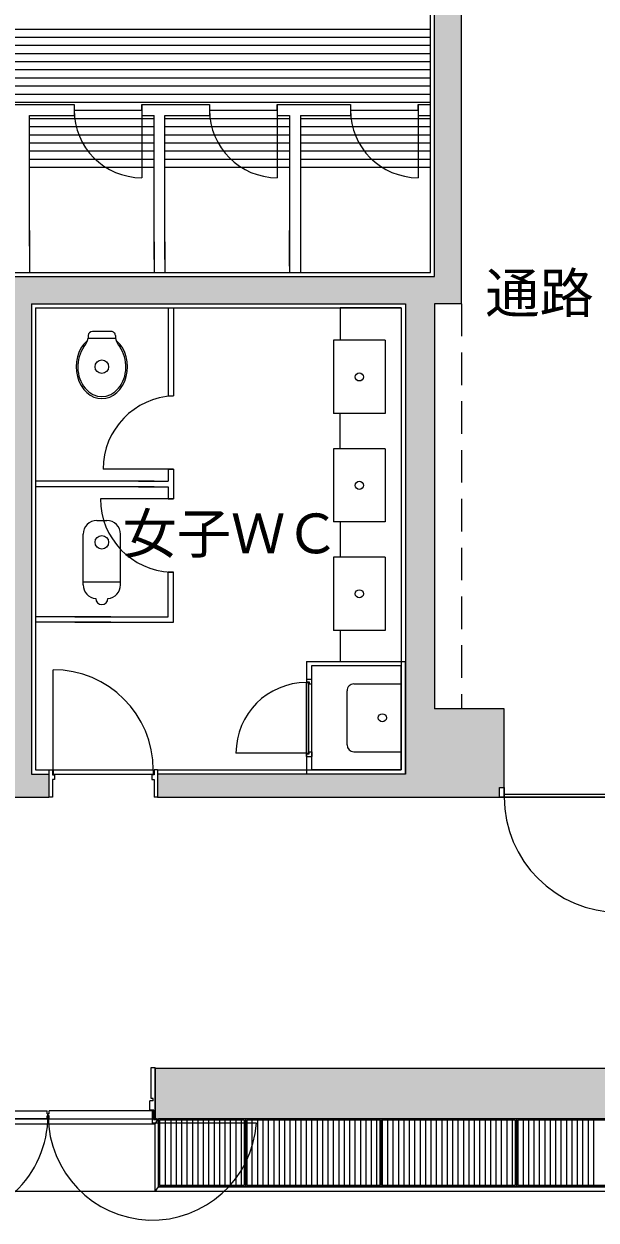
# Model space of a CAD drawing. Units: millimetres at full size, sheet at 1:200; details may follow other scales. Extents: x -96239 to 62349, y -170536 to 17264.
# Drawn here: x -4846 to -624, y -51912 to -43087 of the extents above; entities that cross this region are included whole.
import ezdxf
from ezdxf.enums import TextEntityAlignment as Align

# ---------------------------------------------------------------- set-up
doc = ezdxf.new("R2010")
doc.units = ezdxf.units.MM
doc.header["$LTSCALE"] = 200
doc.linetypes.add('DASHED1', pattern=[1.8, 1.2, -0.6])
for name, color, linetype, lineweight in [('0-1_躯体', 7, 'Continuous', 9), ('0-2_建具', 7, 'Continuous', 9), ('0-3_仕上', 4, 'Continuous', 5), ('0-5_設備機器', 7, 'Continuous', 9)]:
    doc.layers.add(name, color=color, linetype=linetype, lineweight=lineweight)
doc.layers.add('0-4_室名', color=7, linetype='Continuous')
doc.styles.add('ＭＳ Ｐゴシック', font='')
doc.styles.get('ＭＳ Ｐゴシック').set_extended_font_data('MS PGothic')

msp = doc.modelspace()

# ---------------------------------------------------------------- linework, layer by layer
at = {"layer": '0-1_躯体'}
for p, q in [((-1846.1, -44921.2), (-1846.1, -42496.2)), ((-1816.1, -44951.2), (-1816.1, -42466.2)), ((-1616.1, -45151.2), (-1616.1, -42466.2)), ((-4976.1, -43681.2), (-4476.1, -43681.2)), ((-4476.1, -43681.2), (-4476.1, -43761.2)), ((-3976.1, -43681.2), (-3476.1, -43681.2)), ((-3976.1, -43681.2), (-3976.1, -43761.2)), ((-3476.1, -43681.2), (-3476.1, -43761.2)), ((-2976.1, -43681.2), (-2436.1, -43681.2)), ((-2436.1, -43681.2), (-2436.1, -43761.2)), ((-1936.1, -43681.2), (-1846.1, -43681.2)), ((-4806.1, -43761.2), (-4476.1, -43761.2)), ((-4806.1, -44727), (-4806.1, -43761.2)), ((-3976.1, -43761.2), (-3886.1, -43761.2)), ((-3886.1, -44825.2), (-3886.1, -43761.2)), ((-3806.1, -43761.2), (-3476.1, -43761.2)), ((-3806.1, -44825.2), (-3806.1, -43761.2)), ((-2886.1, -43761.2), (-2886.1, -44921.2)), ((-2806.1, -43761.2), (-2436.1, -43761.2)), ((-2806.1, -43761.2), (-2806.1, -44921.2)), ((-4806.1, -44610.3), (-4806.1, -44921.2)), ((-3886.1, -44663.3), (-3886.1, -44626.2)), ((-3806.1, -44663.3), (-3806.1, -44626.2)), ((-2886.1, -44872.9), (-2886.1, -44610.3)), ((-3886.1, -44695.2), (-3886.1, -44921.2)), ((-3806.1, -44695.2), (-3806.1, -44921.2)), ((-7911.1, -44921.2), (-1846.1, -44921.2)), ((-7941.1, -44951.2), (-1816.1, -44951.2)), ((-4791.1, -45151.2), (-2031.1, -45151.2)), ((-4791.1, -45151.2), (-4791.1, -48621.2)), ((-4761.1, -45181.2), (-2061.1, -45181.2)), ((-4761.1, -45181.2), (-4761.1, -46564)), ((-3781.1, -45182), (-3781.1, -45831.2)), ((-3741.1, -45182), (-3741.1, -45831.2)), ((-2061.1, -45181.2), (-2061.1, -48591.2)), ((-2031.1, -45151.2), (-2031.1, -48621.2)), ((-3781.1, -45831.2), (-3741.1, -45831.2)), ((-3781.1, -46371.2), (-3781.1, -46461.2)), ((-3781.1, -46371.2), (-3741.1, -46371.2)), ((-3771.1, -46371.2), (-3741.1, -46371.2)), ((-3886.1, -46461.2), (-4761.1, -46461.2)), ((-3886.1, -46501.2), (-4761.1, -46501.2)), ((-4761.1, -46501.2), (-4761.1, -47537.6)), ((-4001.3, -46461.2), (-3781.1, -46461.2)), ((-4001.3, -46501.2), (-3781.1, -46501.2)), ((-3938.7, -46461.2), (-3890.3, -46461.2)), ((-3938.7, -46501.2), (-3890.3, -46501.2)), ((-3910.1, -46461.2), (-3887.1, -46461.2)), ((-3910.1, -46501.2), (-3887.1, -46501.2)), ((-3781.1, -46501.2), (-3781.1, -46591.2)), ((-3741.1, -46479.2), (-3741.1, -46481.2)), ((-3781.1, -46591.2), (-3741.1, -46591.2)), ((-3741.1, -46591.2), (-3781.1, -46591.2)), ((-3781.1, -47131.2), (-3741.1, -47131.2)), ((-3781.1, -47461.2), (-3781.1, -47131.2)), ((-3741.1, -47501.2), (-3741.1, -47131.2)), ((-4205.9, -47461.2), (-4761.1, -47461.2)), ((-4469.6, -47461.2), (-3886.1, -47461.2)), ((-3994.5, -47461.2), (-3781.1, -47461.2)), ((-4205.9, -47501.2), (-4761.1, -47501.2)), ((-4761.1, -47501.2), (-4761.1, -48591.2)), ((-4469.6, -47501.2), (-3846.1, -47501.2)), ((-3994.5, -47501.2), (-3758.9, -47501.2)), ((-3761.4, -47501.2), (-3741.1, -47501.2)), ((-1301.1, -48141.2), (-1816.1, -48141.2)), ((-1301.1, -48732.9), (-1301.1, -48141.2)), ((-4791.1, -48621.2), (-4661.1, -48621.2)), ((-4761.1, -48591.2), (-4661.1, -48591.2)), ((-4661.1, -48591.2), (-4661.1, -48791.2)), ((-3861.1, -48591.2), (-2061.1, -48591.2)), ((-3861.1, -48591.2), (-3861.1, -48791.2)), ((-2031.1, -48621.2), (-3861.1, -48621.2)), ((-5071.1, -48791.2), (-4661.1, -48791.2)), ((-3861.1, -48791.2), (2583.9, -48791.2)), ((-1301.1, -48791.2), (-1301.1, -48721.2)), ((-3877.6, -50791.2), (6813.9, -50791.2)), ((-3877.6, -50791.2), (-3877.6, -51166.2)), ((-5447.6, -51166.2), (-3887.7, -51166.2)), ((-4675.1, -51143.7), (-4669.1, -51143.7)), ((-4660.1, -51143.7), (-4666.1, -51143.7)), ((-3887.7, -51166.2), (-3890.2, -51171.2)), ((-3890.2, -51171.2), (-3867.6, -51171.2)), ((-3877.6, -51166.2), (6799.1, -51166.2)), ((-3877.6, -51201.2), (-3852.6, -51166.2)), ((-3867.6, -51171.2), (-3867.6, -51166.2)), ((-3852.6, -51666.2), (-3852.6, -51166.2)), ((-5457.6, -51201.2), (-3877.6, -51201.2)), ((-3877.6, -51701.2), (-3877.6, -51201.2)), ((-3792.2, -51701.2), (-32816.1, -51701.2)), ((-3877.6, -51701.2), (-3852.6, -51666.2)), ((9727.4, -51701.2), (-3877.6, -51701.2)), ((-3852.6, -51666.2), (6788.9, -51666.2))]:
    msp.add_line(p, q, dxfattribs=at)
for points in [[(-2976.1, -43681.2), (-2976.1, -43761.2), (-2886.1, -43761.2)], [(-1936.1, -43681.2), (-1936.1, -43761.2), (-1846.1, -43761.2)], [(-1616.1, -45151.2), (-1816.1, -45151.2), (-1816.1, -48141.2)], [(-3781.1, -46371.2), (-3741.1, -46371.2), (-3741.1, -46591.2)]]:
    msp.add_lwpolyline(points, dxfattribs=at)
at = {"layer": '0-1_躯体', "color": 9}
for points in [[(-1616.1, -42466.2), (-1816.1, -42466.2), (-1616.1, -44951.2), (-1816.1, -44951.2)], [(-1616.1, -45151.2), (-1616.1, -44951.2), (-7941.1, -45151.2), (-7941.1, -44951.2)], [(-4791.1, -45151.2), (-4941.1, -45151.2), (-4791.1, -48621.2), (-4941.1, -48621.2)], [(-1816.1, -45151.2), (-2031.1, -45151.2), (-1816.1, -48621.2), (-2031.1, -48621.2)], [(-1336.1, -48791.2), (-1336.1, -48141.2), (-1816.1, -48791.2), (-1816.1, -48141.2)], [(-1301.1, -48141.2), (-1336.1, -48141.2), (-1301.1, -48721.2), (-1336.1, -48721.2)], [(-4661.1, -48621.2), (-5071.1, -48621.2), (-4661.1, -48791.2), (-5071.1, -48791.2)], [(-3861.1, -48791.2), (-1816.1, -48791.2), (-3861.1, -48621.2), (-1816.1, -48621.2)], [(6813.9, -50791.2), (-3877.6, -50791.2), (6813.9, -51166.2), (-3877.6, -51166.2)]]:
    msp.add_solid(points, dxfattribs=at)
at = {"layer": '0-2_建具'}
for p, q in [((-4476.1, -43681.2), (-4476.1, -43721.2)), ((-3976.1, -43721.2), (-3976.1, -43681.2)), ((-3476.1, -43681.2), (-3476.1, -43721.2)), ((-2976.1, -43721.2), (-2976.1, -43681.2)), ((-2436.1, -43681.2), (-2436.1, -43721.2)), ((-1936.1, -43721.2), (-1936.1, -43681.2)), ((-3781.1, -45831.2), (-3741.1, -45831.2)), ((-3771.1, -45831.2), (-3741.1, -45831.2)), ((-3781.1, -46371.2), (-3741.1, -46371.2)), ((-3781.1, -46591.2), (-3741.1, -46591.2)), ((-3741.1, -47131.2), (-3781.1, -47131.2)), ((-4661.1, -48591.2), (-4661.1, -48791.2)), ((-4661.1, -48591.2), (-4636.1, -48591.2)), ((-4631.1, -48591.2), (-4631.1, -48621.2)), ((-4631.1, -48591.2), (-3891.1, -48591.2)), ((-4631.1, -48621.2), (-3891.1, -48621.2)), ((-4621.1, -48626.2), (-4621.1, -48661.2)), ((-3901.1, -48626.2), (-3901.1, -48661.2)), ((-3886.1, -48626.2), (-3901.1, -48626.2)), ((-3891.1, -48591.2), (-3891.1, -48621.2)), ((-3861.1, -48591.2), (-3886.1, -48591.2)), ((-3886.1, -48591.2), (-3886.1, -48626.2)), ((-3861.1, -48591.2), (-3861.1, -48791.2)), ((-4636.1, -48661.2), (-4636.1, -48791.2)), ((-4621.1, -48661.2), (-4636.1, -48661.2)), ((-3901.1, -48661.2), (-3886.1, -48661.2)), ((-3886.1, -48661.2), (-3886.1, -48791.2)), ((-4636.1, -48791.2), (-4661.1, -48791.2)), ((-3861.1, -48791.2), (-3886.1, -48791.2)), ((-1301.1, -48721.3), (-1301.1, -48791.2)), ((-451.1, -48771.2), (-1301.1, -48771.2)), ((-3907.6, -50786.2), (-3877.6, -50786.2)), ((-3877.6, -51166.2), (-3877.6, -50786.2)), ((-3892.6, -51031.2), (-3917.6, -51031.2)), ((-3917.6, -51101.2), (-3917.6, -51031.2)), ((-3892.6, -51031.2), (-3892.6, -51016.2)), ((-5437.6, -51106.2), (-4675.1, -51106.2)), ((-4675.1, -51166.2), (-5437.6, -51166.2)), ((-4675.1, -51128.7), (-4675.1, -51106.2)), ((-4675.1, -51128.7), (-4669.1, -51128.7)), ((-4675.1, -51166.2), (-4675.1, -51143.7)), ((-4669.1, -51143.7), (-4669.1, -51128.7)), ((-4666.1, -51143.7), (-4666.1, -51128.7)), ((-4660.1, -51128.7), (-4666.1, -51128.7)), ((-4660.1, -51128.7), (-4660.1, -51106.2)), ((-3897.6, -51106.2), (-4660.1, -51106.2)), ((-4660.1, -51166.2), (-4660.1, -51143.7)), ((-4660.1, -51166.2), (-3897.6, -51166.2)), ((-3887.6, -51101.2), (-3917.6, -51101.2)), ((-3890.2, -51171.2), (-3887.6, -51166.1)), ((-3867.6, -51171.2), (-3890.2, -51171.2)), ((-3887.6, -51166.1), (-3887.6, -51101.2)), ((-3867.6, -51166.2), (-3877.6, -51166.2)), ((-3867.6, -51171.2), (-3867.6, -51166.2))]:
    msp.add_line(p, q, dxfattribs=at)
at = {"layer": '0-2_建具', "color": 4, "lineweight": 5}
for p, q in [((-3976.1, -43721.2), (-3976.1, -44221.2)), ((-2976.1, -43721.2), (-2976.1, -44221.2)), ((-1936.1, -43721.2), (-1936.1, -44221.2)), ((-3741.1, -46371.2), (-4261.1, -46371.2)), ((-3761.1, -46591.2), (-4281.1, -46591.2)), ((-4631.1, -48591.2), (-4631.1, -47851.2)), ((-3897.6, -51196.2), (-3897.6, -51106.2)), ((-3130.9, -51196.2), (-3897.6, -51196.2))]:
    msp.add_line(p, q, dxfattribs=at)
at = {"layer": '0-2_建具', "linetype": 'DASHED1'}
msp.add_line((-1616.1, -45151.3), (-1616.1, -48140.8), dxfattribs=at)
at = {"layer": '0-2_建具'}
for points in [[(-4636.1, -48591.2), (-4636.1, -48626.2), (-4621.1, -48626.2)], [(-416.1, -48791.2), (-451.1, -48791.2), (-1301.1, -48791.2), (-1336.1, -48791.2), (-1336.1, -48721.2), (-1301.1, -48721.2)], [(-3892.6, -51016.2), (-3907.6, -51016.2), (-3907.6, -50786.2)]]:
    msp.add_lwpolyline(points, dxfattribs=at)
at = {"layer": '0-2_建具', "color": 4, "lineweight": 5}
for centre, radius, start, end in [((-3976.1, -43721.2), 500, 180, 270), ((-2976.1, -43721.2), 500, 180, 270), ((-1936.1, -43721.2), 500, 180, 270), ((-3721.1, -46371.2), 540, 92.12595, 180), ((-3741.1, -46591.2), 540, 180, 267.87405), ((-4631.1, -48591.2), 740, 0, 90), ((-451.1, -48791.2), 850, 180, 270), ((-5437.6, -51143.7), 768.5, 265.78973, 359.99107), ((-3897.6, -51143.7), 768.5, 180.00893, 356.08279)]:
    msp.add_arc(centre, radius, start, end, dxfattribs=at)
at = {"layer": '0-3_仕上'}
for p, q in [((-7911.1, -43124.2), (-1846.1, -43124.2)), ((-7911.1, -43184.2), (-1846.1, -43184.2)), ((-7911.1, -43244.2), (-1846.1, -43244.2)), ((-7911.1, -43304.2), (-1846.1, -43304.2)), ((-7911.1, -43364.2), (-1846.1, -43364.2)), ((-7911.1, -43424.2), (-1846.1, -43424.2)), ((-7911.1, -43484.2), (-1846.1, -43484.2)), ((-7911.1, -43544.2), (-1846.1, -43544.2)), ((-7911.1, -43604.2), (-1846.1, -43604.2)), ((-7911.1, -43664.2), (-1846.1, -43664.2)), ((-4476.1, -43724.2), (-3976.1, -43724.2)), ((-3476.1, -43724.2), (-2976.1, -43724.2)), ((-2436.1, -43724.2), (-1936.1, -43724.2)), ((-4806.1, -43784.2), (-3886.1, -43784.2)), ((-4806.1, -43844.2), (-3886.1, -43844.2)), ((-3806.1, -43784.2), (-2886.1, -43784.2)), ((-3806.1, -43844.2), (-2886.1, -43844.2)), ((-2806.1, -43784.2), (-1846.1, -43784.2)), ((-2806.1, -43844.2), (-1846.1, -43844.2)), ((-4806.1, -43904.2), (-3886.1, -43904.2)), ((-3806.1, -43904.2), (-2886.1, -43904.2)), ((-2806.1, -43904.2), (-1846.1, -43904.2)), ((-4806.1, -43964.2), (-3886.1, -43964.2)), ((-4806.1, -44024.2), (-3886.1, -44024.2)), ((-3806.1, -43964.2), (-2886.1, -43964.2)), ((-3806.1, -44024.2), (-2886.1, -44024.2)), ((-2806.1, -43964.2), (-1846.1, -43964.2)), ((-2806.1, -44024.2), (-1846.1, -44024.2)), ((-4806.1, -44084.2), (-3886.1, -44084.2)), ((-3806.1, -44084.2), (-2886.1, -44084.2)), ((-2806.1, -44084.2), (-1846.1, -44084.2)), ((-4806.1, -44144.2), (-3886.1, -44144.2)), ((-3806.1, -44144.2), (-2886.1, -44144.2)), ((-2806.1, -44144.2), (-1846.1, -44144.2)), ((-3802.9, -51176.2), (-3802.9, -51656.2)), ((-3762.9, -51176.2), (-3762.9, -51656.2)), ((-3722.9, -51176.2), (-3722.9, -51656.2)), ((-3682.9, -51176.2), (-3682.9, -51656.2)), ((-3642.9, -51176.2), (-3642.9, -51656.2)), ((-3602.9, -51176.2), (-3602.9, -51656.2)), ((-3562.9, -51176.2), (-3562.9, -51656.2)), ((-3522.9, -51176.2), (-3522.9, -51656.2)), ((-3482.9, -51176.2), (-3482.9, -51656.2)), ((-3442.9, -51176.2), (-3442.9, -51656.2)), ((-3402.9, -51176.2), (-3402.9, -51656.2)), ((-3362.9, -51176.2), (-3362.9, -51656.2)), ((-3322.9, -51176.2), (-3322.9, -51656.2)), ((-3282.9, -51176.2), (-3282.9, -51656.2)), ((-3242.9, -51176.2), (-3242.9, -51656.2)), ((-3162.9, -51176.2), (-3162.9, -51656.2)), ((-3122.9, -51176.2), (-3122.9, -51656.2)), ((-3082.9, -51176.2), (-3082.9, -51656.2)), ((-3042.9, -51176.2), (-3042.9, -51656.2)), ((-3002.9, -51176.2), (-3002.9, -51656.2)), ((-2962.9, -51176.2), (-2962.9, -51656.2)), ((-2922.9, -51176.2), (-2922.9, -51656.2)), ((-2882.9, -51176.2), (-2882.9, -51656.2)), ((-2842.9, -51176.2), (-2842.9, -51656.2)), ((-2802.9, -51176.2), (-2802.9, -51656.2)), ((-2762.9, -51176.2), (-2762.9, -51656.2)), ((-2722.9, -51176.2), (-2722.9, -51656.2)), ((-2682.9, -51176.2), (-2682.9, -51656.2)), ((-2642.9, -51176.2), (-2642.9, -51656.2)), ((-2602.9, -51176.2), (-2602.9, -51656.2)), ((-2562.9, -51176.2), (-2562.9, -51656.2)), ((-2522.9, -51176.2), (-2522.9, -51656.2)), ((-2482.9, -51176.2), (-2482.9, -51656.2)), ((-2442.9, -51176.2), (-2442.9, -51656.2)), ((-2402.9, -51176.2), (-2402.9, -51656.2)), ((-2362.9, -51176.2), (-2362.9, -51656.2)), ((-2322.9, -51176.2), (-2322.9, -51656.2)), ((-2282.9, -51176.2), (-2282.9, -51656.2)), ((-2242.9, -51176.2), (-2242.9, -51656.2)), ((-2162.9, -51176.2), (-2162.9, -51656.2)), ((-2122.9, -51176.2), (-2122.9, -51656.2)), ((-2082.9, -51176.2), (-2082.9, -51656.2)), ((-2042.9, -51176.2), (-2042.9, -51656.2)), ((-2002.9, -51176.2), (-2002.9, -51656.2)), ((-1962.9, -51176.2), (-1962.9, -51656.2)), ((-1922.9, -51176.2), (-1922.9, -51656.2)), ((-1882.9, -51176.2), (-1882.9, -51656.2)), ((-1842.9, -51176.2), (-1842.9, -51656.2)), ((-1802.9, -51176.2), (-1802.9, -51656.2)), ((-1762.9, -51176.2), (-1762.9, -51656.2)), ((-1722.9, -51176.2), (-1722.9, -51656.2)), ((-1682.9, -51176.2), (-1682.9, -51656.2)), ((-1642.9, -51176.2), (-1642.9, -51656.2)), ((-1602.9, -51176.2), (-1602.9, -51656.2)), ((-1562.9, -51176.2), (-1562.9, -51656.2)), ((-1522.9, -51176.2), (-1522.9, -51656.2)), ((-1482.9, -51176.2), (-1482.9, -51656.2)), ((-1442.9, -51176.2), (-1442.9, -51656.2)), ((-1402.9, -51176.2), (-1402.9, -51656.2)), ((-1362.9, -51176.2), (-1362.9, -51656.2)), ((-1322.9, -51176.2), (-1322.9, -51656.2)), ((-1282.9, -51176.2), (-1282.9, -51656.2)), ((-1242.9, -51176.2), (-1242.9, -51656.2)), ((-1162.9, -51176.2), (-1162.9, -51656.2)), ((-1122.9, -51176.2), (-1122.9, -51656.2)), ((-1082.9, -51176.2), (-1082.9, -51656.2)), ((-1042.9, -51176.2), (-1042.9, -51656.2)), ((-1002.9, -51176.2), (-1002.9, -51656.2)), ((-962.9, -51176.2), (-962.9, -51656.2)), ((-922.9, -51176.2), (-922.9, -51656.2)), ((-882.9, -51176.2), (-882.9, -51656.2)), ((-842.9, -51176.2), (-842.9, -51656.2)), ((-802.9, -51176.2), (-802.9, -51656.2)), ((-762.9, -51176.2), (-762.9, -51656.2)), ((-722.9, -51176.2), (-722.9, -51656.2)), ((-682.9, -51176.2), (-682.9, -51656.2)), ((-642.9, -51176.2), (-642.9, -51656.2))]:
    msp.add_line(p, q, dxfattribs=at)
at = {"layer": '0-3_仕上', "color": 7, "lineweight": 9}
for p, q in [((-3211.1, -51166.2), (-3852.6, -51166.2)), ((-3852.6, -51166.2), (-3852.6, -51666.2)), ((-3220.6, -51176.2), (-3842.6, -51176.2)), ((-3842.6, -51656.2), (-3842.6, -51176.2)), ((-3220.6, -51176.2), (-3220.6, -51656.2)), ((-3211.1, -51166.2), (-3211.1, -51666.2)), ((-3201.1, -51176.2), (-3201.1, -51656.2)), ((-2220.6, -51176.2), (-3201.1, -51176.2)), ((-2220.6, -51176.2), (-2220.6, -51656.2)), ((-2201.1, -51176.2), (-2201.1, -51656.2)), ((-1220.6, -51176.2), (-2201.1, -51176.2)), ((-1220.6, -51176.2), (-1220.6, -51656.2)), ((-1201.1, -51176.2), (-1201.1, -51656.2)), ((-220.6, -51176.2), (-1201.1, -51176.2)), ((-3211.1, -51666.2), (-3852.6, -51666.2)), ((-3220.6, -51656.2), (-3842.6, -51656.2)), ((-2220.6, -51656.2), (-3201.1, -51656.2)), ((-1220.6, -51656.2), (-2201.1, -51656.2)), ((-220.6, -51656.2), (-1201.1, -51656.2))]:
    msp.add_line(p, q, dxfattribs=at)
for points in [[(-2211.1, -51166.2), (-2211.1, -51666.2), (-3211.1, -51666.2)], [(-2211.1, -51166.2), (-3211.1, -51166.2), (-3211.1, -51666.2)], [(-1211.1, -51166.2), (-1211.1, -51666.2), (-2211.1, -51666.2)], [(-1211.1, -51166.2), (-2211.1, -51166.2), (-2211.1, -51666.2)], [(-211.1, -51166.2), (-211.1, -51666.2), (-1211.1, -51666.2)], [(-211.1, -51166.2), (-1211.1, -51166.2), (-1211.1, -51666.2)]]:
    msp.add_lwpolyline(points, dxfattribs=at)
at = {"layer": '0-5_設備機器'}
for p, q in [((-2511.1, -45181.2), (-2511.1, -45421.2)), ((-2061.1, -45181.2), (-2511.1, -45181.2)), ((-2061.1, -45181.2), (-2061.1, -47553)), ((-4201.1, -45356.2), (-4341.1, -45356.2)), ((-4382.9, -45426.3), (-4377.4, -45426.3)), ((-4371.1, -45386.2), (-4371.1, -45406.2)), ((-4371.1, -45406.2), (-4171.1, -45406.2)), ((-4171.1, -45386.2), (-4171.1, -45406.2)), ((-4164.9, -45426.3), (-4159.4, -45426.3)), ((-2561.1, -45421.2), (-2561.1, -45961.2)), ((-2181.1, -45421.2), (-2561.1, -45421.2)), ((-2181.1, -45421.2), (-2181.1, -45961.2)), ((-2181.1, -45961.2), (-2561.1, -45961.2)), ((-2511.1, -46221.2), (-2511.1, -45961.2)), ((-2561.1, -46221.2), (-2561.1, -46761.2)), ((-2181.1, -46221.2), (-2561.1, -46221.2)), ((-2181.1, -46221.2), (-2181.1, -46761.2)), ((-4308.6, -46751.2), (-4233.6, -46751.2)), ((-2181.1, -46761.2), (-2561.1, -46761.2)), ((-2511.1, -46761.2), (-2511.1, -47021.2)), ((-4408.6, -47226.2), (-4408.6, -46851.2)), ((-4133.6, -47226.2), (-4133.6, -46851.2)), ((-2561.1, -47021.2), (-2561.1, -47561.2)), ((-2181.1, -47021.2), (-2561.1, -47021.2)), ((-2181.1, -47021.2), (-2181.1, -47561.2)), ((-4133.6, -47206.2), (-4408.6, -47206.2)), ((-2061.1, -47476.2), (-2061.1, -47791.2)), ((-2181.1, -47561.2), (-2561.1, -47561.2)), ((-2511.1, -47561.2), (-2511.1, -47791.2)), ((-2761.1, -47791.2), (-2031.1, -47791.2)), ((-2761.1, -47791.2), (-2761.1, -48521.6)), ((-2721.1, -47821.2), (-2061.1, -47821.2)), ((-2721.1, -48520.5), (-2721.1, -47821.2)), ((-2061.1, -48591.2), (-2061.1, -47821.2)), ((-2031.1, -48621.2), (-2031.1, -47791.2)), ((-2761.1, -47921.2), (-2721.1, -47921.2)), ((-2761.1, -48466.2), (-2761.1, -47946.2)), ((-2761.1, -47946.2), (-2744, -47946.2)), ((-2744, -48466.2), (-2744, -47946.2)), ((-2461.1, -48406.2), (-2461.1, -48006.2)), ((-2411.1, -47956.2), (-2061.1, -47956.2)), ((-2061.1, -47956.2), (-2061.1, -48456.2)), ((-2761.1, -48466.2), (-2744, -48466.2)), ((-2761.1, -48491.2), (-2761.1, -48621.2)), ((-2761.1, -48491.2), (-2721.1, -48491.2)), ((-2721.1, -48591.2), (-2721.1, -48491.2)), ((-2411.1, -48456.2), (-2061.1, -48456.2)), ((-2031.1, -48621.2), (-2761.1, -48621.2)), ((-2061.1, -48591.2), (-2721.1, -48591.2))]:
    msp.add_line(p, q, dxfattribs=at)
at = {"layer": '0-5_設備機器', "color": 4, "lineweight": 5}
msp.add_line((-2761.1, -48466.2), (-3281.1, -48466.2), dxfattribs=at)
at = {"layer": '0-5_設備機器'}
for points in [[(-2761.1, -47921.2), (-2761.1, -47941.2), (-2741.1, -47941.2), (-2741.1, -47956.2), (-2721.1, -47956.2), (-2721.1, -47921.2)], [(-2761.1, -48491.2), (-2761.1, -48471.2), (-2741.1, -48471.2), (-2741.1, -48456.2), (-2721.1, -48456.2), (-2721.1, -48491.2)]]:
    msp.add_lwpolyline(points, dxfattribs=at)
for centre, radius in [((-4271.1, -45616.2), 50), ((-2371.1, -45691.2), 30), ((-2371.1, -46491.2), 30), ((-4271.1, -46911.2), 50), ((-2371.1, -47291.2), 30), ((-2201.1, -48206.2), 30)]:
    msp.add_circle(centre, radius, dxfattribs=at)
for centre, radius, start, end in [((-4341.1, -45386.2), 30, 90.0002, 179.99985), ((-4201.1, -45386.2), 30, 0, 90.0002), ((-4516.8, -45371.8), 149.7, 319.26181, 346.71165), ((-4025.5, -45371.8), 149.7, 193.28787, 220.73772), ((-4308.6, -46851.2), 100, 90.00005, 180), ((-4233.6, -46851.2), 100, 359.99985, 90.00005), ((-4308.6, -47226.2), 100, 180, 265.71104), ((-4233.6, -47226.2), 100, 274.28937, 359.99985), ((-4271.1, -47326.2), 45, 180, 359.99985), ((-2411.1, -48006.2), 50, 89.99985, 180.00005), ((-2411.1, -48406.2), 50, 180.00005, 270)]:
    msp.add_arc(centre, radius, start, end, dxfattribs=at)
at = {"layer": '0-5_設備機器', "color": 4, "lineweight": 5}
msp.add_arc((-2761.1, -48466.2), 520, 90, 180, dxfattribs=at)
at = {"layer": '0-5_設備機器'}
for major_axis, start_param, end_param in [((0, 235), 0.630122, 5.65306), ((0, 220), 0.8407, 5.44248)]:
    msp.add_ellipse((-4271.1, -45616.2), major_axis=major_axis, ratio=0.8068, start_param=start_param, end_param=end_param, dxfattribs=at)

# ---------------------------------------------------------------- texts
at = {"layer": '0-4_室名', "style": 'ＭＳ Ｐゴシック'}
for s, p in [('通路', (-1440.8, -45306.9)), ('女子ＷＣ', (-4117.5, -47080.5))]:
    msp.add_text(s, height=293.3, dxfattribs=at).set_placement(p, align=Align.BOTTOM_LEFT)

doc.saveas('drawing.dxf')
